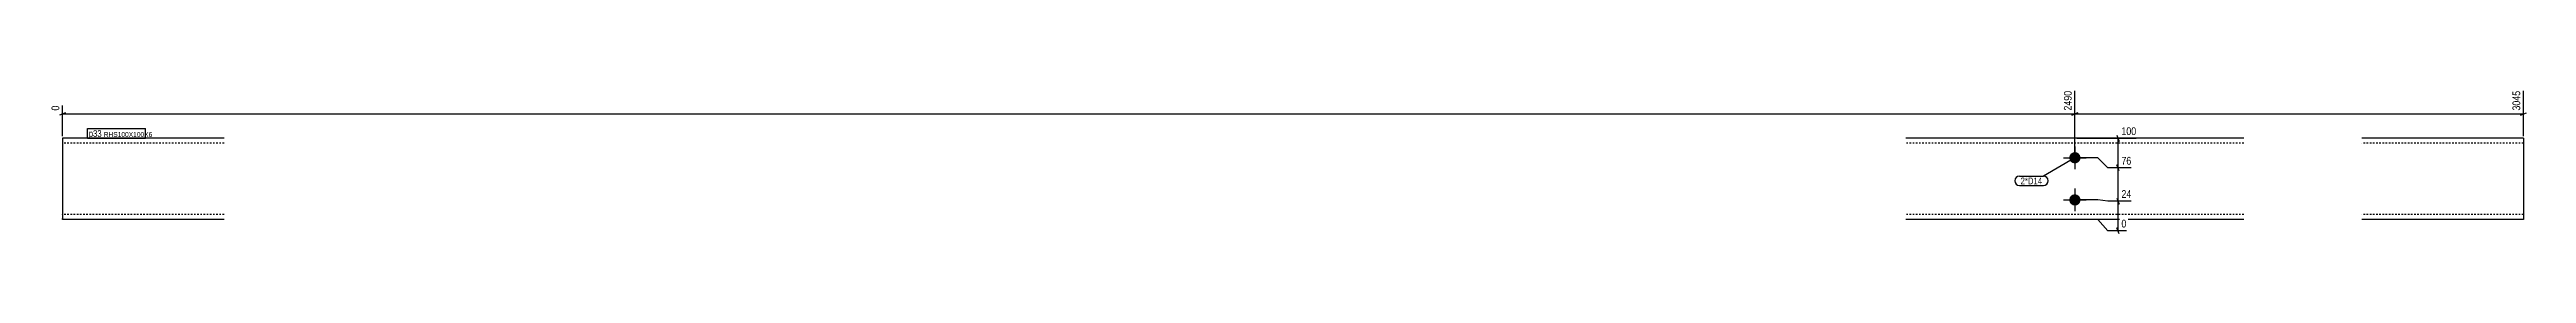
# Model space of a CAD drawing. Header units: millimetres. Extents: x 5 to 11973, y -5 to 186.
# Drawn here: x 5 to 3070, y 8 to 186 of the extents above; entities that cross this region are included whole.
import ezdxf

# ---------------------------------------------------------------- set-up
doc = ezdxf.new("R2010")
doc.units = ezdxf.units.MM
doc.linetypes.add('DXK_LINE_DOT2', pattern=[3.9198, 1.9599, -1.9599])
for name, color, linetype in [('MÅLSÆTNING', 7, 'Continuous'), ('STÅL', 7, 'Continuous'), ('TEKST', 7, 'Continuous')]:
    doc.layers.add(name, color=color, linetype=linetype)
doc.styles.add('Arial Narrow', font='ARIALN.TTF', dxfattribs={"height": 0.2})

msp = doc.modelspace()

# ---------------------------------------------------------------- hatches: boundary and pattern name
at = {"layer": 'STÅL', "linetype": 'Continuous'}
for points in [[(2511.5, 108.3, -1), (2511.5, 94.3, -1)], [(2511.5, 56.3, -1), (2511.5, 42.3, -1)]]:
    msp.add_hatch(color=3, dxfattribs=at).paths.add_polyline_path(points)

# ---------------------------------------------------------------- linework, layer by layer
at = {"layer": 'MÅLSÆTNING', "color": 7, "linetype": 'Continuous'}
for p, q in [((25.3, 156.8), (17.8, 153.8)), ((21.5, 127.8), (21.5, 165.6)), ((21.5, 155.3), (2511.5, 155.3)), ((2515.3, 156.8), (2507.8, 153.8)), ((2507.8, 153.8), (2515.3, 156.8)), ((2511.5, 103.8), (2511.5, 183.9)), ((2511.5, 103.8), (2511.5, 183.9)), ((2511.5, 155.3), (3066.5, 155.3)), ((3062.8, 153.8), (3070.3, 156.8)), ((3066.5, 127.8), (3066.5, 183.9)), ((2514, 125.3), (2587.4, 125.3)), ((2563.4, 129), (2566.4, 121.5)), ((2564.9, 88.8), (2564.9, 125.3)), ((2539.9, 101.3), (2514, 101.3)), ((2539.9, 101.3), (2514, 101.3)), ((2552.4, 88.8), (2539.9, 101.3)), ((2552.4, 88.8), (2539.9, 101.3)), ((2566.4, 85), (2563.4, 92.5)), ((2566.4, 85), (2563.4, 92.5)), ((2581.3, 88.8), (2552.4, 88.8)), ((2581.3, 88.8), (2552.4, 88.8)), ((2539.9, 49.3), (2514, 49.3)), ((2539.9, 49.3), (2514, 49.3)), ((2552.4, 47.8), (2539.9, 49.3)), ((2581.3, 47.8), (2552.4, 47.8)), ((2563.4, 51.5), (2566.4, 44)), ((2564.9, 11.3), (2564.9, 47.8)), ((2539.9, 25.3), (2514, 25.3)), ((2552.4, 11.3), (2539.9, 25.3)), ((2575.2, 11.3), (2552.4, 11.3)), ((2566.4, 7.5), (2563.4, 15))]:
    msp.add_line(p, q, dxfattribs=at)
at = {"layer": 'STÅL', "color": 2, "linetype": 'Continuous'}
for p, q in [((221.5, 125.3), (21.5, 125.3)), ((21.5, 125.3), (21.5, 26.2)), ((2720.5, 125.3), (2302.5, 125.3)), ((3066.5, 125.3), (2866.5, 125.3)), ((3066.5, 125.3), (3066.5, 25.3)), ((21.5, 25.3), (21.5, 26.2)), ((221.5, 25.3), (21.5, 25.3)), ((2720.5, 25.3), (2302.5, 25.3)), ((3066.5, 25.3), (2866.5, 25.3))]:
    msp.add_line(p, q, dxfattribs=at)
at = {"layer": 'STÅL', "color": 7, "linetype": 'DXK_LINE_DOT2'}
for p, q in [((221.5, 119.3), (21.5, 119.3)), ((2720.5, 119.3), (2302.5, 119.3)), ((3066.5, 119.3), (2866.5, 119.3)), ((21.5, 31.3), (21.5, 31.7)), ((221.5, 31.3), (21.5, 31.3)), ((2720.5, 31.3), (2302.5, 31.3)), ((3066.5, 31.3), (2866.5, 31.3)), ((3066.5, 31.3), (3066.5, 31.7))]:
    msp.add_line(p, q, dxfattribs=at)
at = {"layer": 'STÅL', "color": 3, "linetype": 'Continuous'}
for p, q in [((2497.5, 101.3), (2525.5, 101.3)), ((2511.5, 115.3), (2511.5, 87.3)), ((2511.5, 63.3), (2511.5, 35.3)), ((2497.5, 49.3), (2525.5, 49.3))]:
    msp.add_line(p, q, dxfattribs=at)

# ---------------------------------------------------------------- wipeouts: each hides what was drawn before it
at = {"color": 0}
msp.add_wipeout([(2471, 68.5), (2471, 77.3), (2444.4, 77.3), (2444.4, 68.5)], dxfattribs=at).dxf.layer = 'TEKST'

# ---------------------------------------------------------------- next in the draw order: wipeouts: each hides what was drawn before it
at = {"color": 0, "linetype": 'Continuous'}
for points in [[(2509.5, 185.9), (2495.5, 185.9), (2495.5, 157.5), (2509.5, 157.5)], [(3064.5, 185.9), (3050.5, 185.9), (3050.5, 157.5), (3064.5, 157.5)], [(19.5, 167.6), (5.5, 167.6), (5.5, 157.5), (19.5, 157.5)], [(2589.4, 127.3), (2589.4, 141.3), (2567.1, 141.3), (2567.1, 127.3)], [(2583.3, 49.8), (2583.3, 63.8), (2567.1, 63.8), (2567.1, 49.8)], [(2577.2, 13.3), (2577.2, 27.3), (2567.1, 27.3), (2567.1, 13.3)]]:
    msp.add_wipeout(points, dxfattribs=at).dxf.layer = 'MÅLSÆTNING'
at = {"color": 0}
for points in [[(70, 127), (70, 135.8), (54, 135.8), (54, 127)], [(2471, 68.5), (2471, 77.3), (2444.4, 77.3), (2444.4, 68.5)]]:
    msp.add_wipeout(points, dxfattribs=at).dxf.layer = 'TEKST'

# ---------------------------------------------------------------- next in the draw order: linework, layer by layer
at = {"layer": 'MÅLSÆTNING', "color": 7, "linetype": 'Continuous'}
for p, q in [((2564.9, 47.8), (2564.9, 88.8)), ((2552.4, 47.8), (2539.9, 49.3)), ((2581.3, 47.8), (2552.4, 47.8)), ((2563.4, 51.5), (2566.4, 44))]:
    msp.add_line(p, q, dxfattribs=at)
at = {"layer": 'TEKST', "color": 7, "linetype": 'Continuous'}
for p, q in [((2511.5, 101.3), (2472.5, 78.8)), ((2442.9, 78.8), (2472.5, 78.8)), ((2442.9, 67), (2472.5, 67))]:
    msp.add_line(p, q, dxfattribs=at)
for centre, radius, start, end in [((2442.9, 72.9), 5.87, 90, 270), ((2472.5, 72.9), 5.88, 270, 90)]:
    msp.add_arc(centre, radius, start, end, dxfattribs=at)

# ---------------------------------------------------------------- next in the draw order: texts
at = {"layer": 'MÅLSÆTNING', "color": 3, "linetype": 'Continuous', "style": 'Arial Narrow'}
for s, p in [('0', (17.5, 159.5)), ('2490', (2507.5, 159.5)), ('3045', (3062.5, 159.5))]:
    msp.add_text(s, height=9.54, rotation=90.0002, dxfattribs=at).set_placement(p)
for s, p in [('100', (2569.1, 129.3)), ('24', (2569.1, 51.8)), ('0', (2569.1, 15.3))]:
    msp.add_text(s, height=9.54, dxfattribs=at).set_placement(p)
at = {"layer": 'TEKST', "color": 3, "style": 'Arial Narrow'}
msp.add_text('2*D14', height=8.35, dxfattribs=at).set_placement((2444.4, 68.5))

# ---------------------------------------------------------------- next in the draw order: wipeouts: each hides what was drawn before it
at = {"color": 0}
msp.add_wipeout([(70, 127), (70, 135.8), (54, 135.8), (54, 127)], dxfattribs=at).dxf.layer = 'TEKST'

# ---------------------------------------------------------------- next in the draw order: linework, layer by layer
at = {"layer": 'TEKST', "color": 7, "linetype": 'Continuous'}
msp.add_line((52.5, 125.5), (52.5, 137.3), dxfattribs=at)

# ---------------------------------------------------------------- next in the draw order: wipeouts: each hides what was drawn before it
at = {"color": 0, "linetype": 'Continuous'}
msp.add_wipeout([(2583.3, 90.8), (2583.3, 104.8), (2567.1, 104.8), (2567.1, 90.8)], dxfattribs=at).dxf.layer = 'MÅLSÆTNING'
at = {"color": 0}
msp.add_wipeout([(122.9, 127), (122.9, 133.3), (72.6, 133.3), (72.6, 127)], dxfattribs=at).dxf.layer = 'TEKST'

# ---------------------------------------------------------------- next in the draw order: texts
at = {"layer": 'MÅLSÆTNING', "color": 3, "linetype": 'Continuous', "style": 'Arial Narrow'}
msp.add_text('76', height=9.54, dxfattribs=at).set_placement((2569.1, 92.8))

# ---------------------------------------------------------------- next in the draw order: wipeouts: each hides what was drawn before it
at = {"color": 0}
msp.add_wipeout([(122.9, 127), (122.9, 133.3), (72.6, 133.3), (72.6, 127)], dxfattribs=at).dxf.layer = 'TEKST'

# ---------------------------------------------------------------- next in the draw order: linework, layer by layer
at = {"layer": 'TEKST', "color": 7, "linetype": 'Continuous'}
for p, q in [((52.5, 137.3), (124.4, 137.3)), ((52.5, 125.5), (124.4, 125.5)), ((124.4, 125.5), (124.4, 137.3))]:
    msp.add_line(p, q, dxfattribs=at)

# ---------------------------------------------------------------- next in the draw order: texts
at = {"layer": 'TEKST', "color": 3, "style": 'Arial Narrow'}
for s, height, p in [('p33', 8.35, (54, 127)), ('RHS100X100X6', 5.965, (72.6, 127))]:
    msp.add_text(s, height=height, dxfattribs=at).set_placement(p)

doc.saveas('drawing.dxf')
